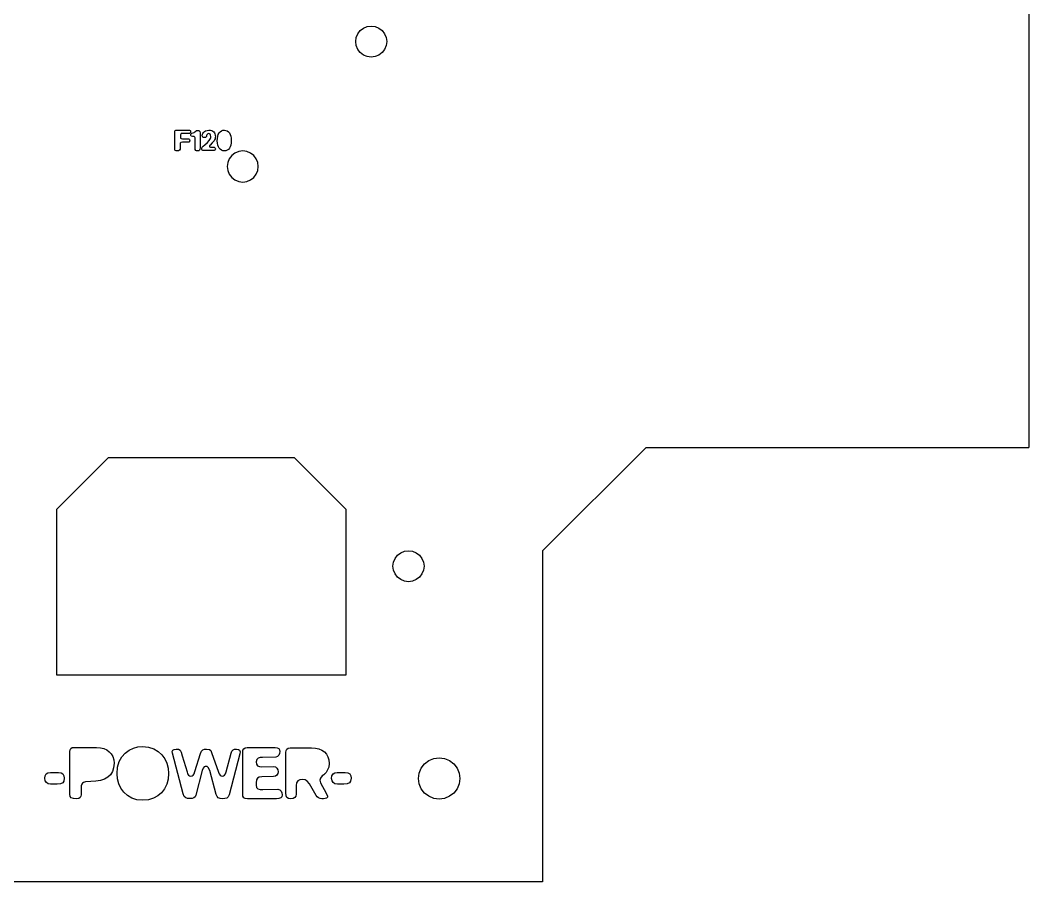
# Model space of a CAD drawing. Header units: metres. Extents: x 2364 to 2718, y 474 to 796.
# Drawn here: x 2620.5 to 2718.1, y 474.3 to 557.6 of the extents above; entities that cross this region are included whole.
import ezdxf

# ---------------------------------------------------------------- set-up
doc = ezdxf.new("R2010")
doc.units = ezdxf.units.M

msp = doc.modelspace()

# ---------------------------------------------------------------- linework, layer by layer
at = {"layer": 'COMPONENT1'}
for p, q in [((2635.483, 546.778, 0.011), (2635.494, 546.836, 0.011)), ((2635.483, 545.102, 0.011), (2635.483, 546.778, 0.011)), ((2635.494, 546.836, 0.011), (2635.526, 546.888, 0.011)), ((2635.526, 546.888, 0.011), (2635.573, 546.924, 0.011)), ((2635.573, 546.924, 0.011), (2635.63, 546.936, 0.011)), ((2635.63, 546.936, 0.011), (2636.85, 546.936, 0.011)), ((2636.026, 546.469, 0.011), (2636.02, 546.365, 0.011)), ((2636.02, 546.365, 0.011), (2636.021, 546.239, 0.011)), ((2636.021, 546.239, 0.011), (2636.042, 546.157, 0.011)), ((2636.051, 546.544, 0.011), (2636.026, 546.469, 0.011)), ((2636.111, 546.588, 0.011), (2636.051, 546.544, 0.011)), ((2636.222, 546.602, 0.011), (2636.111, 546.588, 0.011)), ((2636.85, 546.602, 0.011), (2636.222, 546.602, 0.011)), ((2636.85, 546.936, 0.011), (2636.907, 546.926, 0.011)), ((2636.916, 546.614, 0.011), (2636.85, 546.602, 0.011)), ((2636.907, 546.926, 0.011), (2636.957, 546.896, 0.011)), ((2636.964, 546.651, 0.011), (2636.916, 546.614, 0.011)), ((2636.957, 546.896, 0.011), (2636.991, 546.847, 0.011)), ((2636.993, 546.707, 0.011), (2636.964, 546.651, 0.011)), ((2636.991, 546.847, 0.011), (2637.002, 546.778, 0.011)), ((2637.002, 546.778, 0.011), (2636.993, 546.707, 0.011)), ((2637.038, 546.482, 0.011), (2637.045, 546.532, 0.011)), ((2637.048, 546.402, 0.011), (2637.038, 546.482, 0.011)), ((2637.045, 546.532, 0.011), (2637.066, 546.569, 0.011)), ((2637.08, 546.356, 0.011), (2637.048, 546.402, 0.011)), ((2637.066, 546.569, 0.011), (2637.139, 546.62, 0.011)), ((2637.18, 546.322, 0.011), (2637.08, 546.356, 0.011)), ((2637.139, 546.62, 0.011), (2637.243, 546.66, 0.011)), ((2637.297, 546.32, 0.011), (2637.18, 546.322, 0.011)), ((2637.243, 546.66, 0.011), (2637.36, 546.711, 0.011)), ((2637.35, 546.313, 0.011), (2637.297, 546.32, 0.011)), ((2637.39, 546.289, 0.011), (2637.35, 546.313, 0.011)), ((2637.36, 546.711, 0.011), (2637.426, 546.761, 0.011)), ((2637.43, 546.234, 0.011), (2637.39, 546.289, 0.011)), ((2637.426, 546.761, 0.011), (2637.501, 546.825, 0.011)), ((2637.445, 546.176, 0.011), (2637.43, 546.234, 0.011)), ((2637.501, 546.825, 0.011), (2637.595, 546.881, 0.011)), ((2637.595, 546.881, 0.011), (2637.718, 546.904, 0.011)), ((2637.718, 546.904, 0.011), (2637.79, 546.896, 0.011)), ((2637.79, 546.896, 0.011), (2637.843, 546.871, 0.011)), ((2637.843, 546.871, 0.011), (2637.879, 546.832, 0.011)), ((2637.879, 546.832, 0.011), (2637.903, 546.784, 0.011)), ((2637.903, 546.784, 0.011), (2637.922, 546.666, 0.011)), ((2637.922, 546.666, 0.011), (2637.924, 546.535, 0.011)), ((2637.924, 546.535, 0.011), (2637.924, 545.222, 0.011)), ((2638.135, 546.383, 0.011), (2638.164, 546.526, 0.011)), ((2638.15, 546.312, 0.011), (2638.135, 546.383, 0.011)), ((2638.195, 546.258, 0.011), (2638.15, 546.312, 0.011)), ((2638.164, 546.526, 0.011), (2638.204, 546.616, 0.011)), ((2638.27, 546.224, 0.011), (2638.195, 546.258, 0.011)), ((2638.204, 546.616, 0.011), (2638.267, 546.705, 0.011)), ((2638.267, 546.705, 0.011), (2638.352, 546.787, 0.011)), ((2638.375, 546.213, 0.011), (2638.27, 546.224, 0.011)), ((2638.352, 546.787, 0.011), (2638.463, 546.857, 0.011)), ((2638.459, 546.227, 0.011), (2638.375, 546.213, 0.011)), ((2638.513, 546.268, 0.011), (2638.459, 546.227, 0.011)), ((2638.463, 546.857, 0.011), (2638.602, 546.905, 0.011)), ((2638.545, 546.327, 0.011), (2638.513, 546.268, 0.011)), ((2638.563, 546.394, 0.011), (2638.545, 546.327, 0.011)), ((2638.589, 546.472, 0.011), (2638.563, 546.394, 0.011)), ((2638.633, 546.537, 0.011), (2638.589, 546.472, 0.011)), ((2638.602, 546.905, 0.011), (2638.774, 546.922, 0.011)), ((2638.692, 546.579, 0.011), (2638.633, 546.537, 0.011)), ((2638.762, 546.594, 0.011), (2638.692, 546.579, 0.011)), ((2638.833, 546.579, 0.011), (2638.762, 546.594, 0.011)), ((2638.774, 546.922, 0.011), (2638.92, 546.91, 0.011)), ((2638.897, 546.531, 0.011), (2638.833, 546.579, 0.011)), ((2638.944, 546.44, 0.011), (2638.897, 546.531, 0.011)), ((2638.92, 546.91, 0.011), (2639.048, 546.876, 0.011)), ((2638.925, 546.108, 0.011), (2638.952, 546.204, 0.011)), ((2638.962, 546.301, 0.011), (2638.944, 546.44, 0.011)), ((2638.952, 546.204, 0.011), (2638.962, 546.301, 0.011)), ((2639.048, 546.876, 0.011), (2639.157, 546.822, 0.011)), ((2639.157, 546.822, 0.011), (2639.246, 546.752, 0.011)), ((2639.246, 546.752, 0.011), (2639.315, 546.665, 0.011)), ((2639.315, 546.665, 0.011), (2639.366, 546.565, 0.011)), ((2639.366, 546.565, 0.011), (2639.397, 546.454, 0.011)), ((2639.398, 546.202, 0.011), (2639.373, 546.084, 0.011)), ((2639.397, 546.454, 0.011), (2639.407, 546.335, 0.011)), ((2639.407, 546.335, 0.011), (2639.398, 546.202, 0.011)), ((2639.601, 546.132, 0.011), (2639.634, 546.342, 0.011)), ((2639.634, 546.342, 0.011), (2639.689, 546.519, 0.011)), ((2639.689, 546.519, 0.011), (2639.767, 546.665, 0.011)), ((2639.767, 546.665, 0.011), (2639.865, 546.779, 0.011)), ((2639.865, 546.779, 0.011), (2639.982, 546.86, 0.011)), ((2639.982, 546.86, 0.011), (2640.118, 546.908, 0.011)), ((2640.118, 546.908, 0.011), (2640.273, 546.924, 0.011)), ((2640.273, 546.924, 0.011), (2640.42, 546.907, 0.011)), ((2640.42, 546.907, 0.011), (2640.553, 546.854, 0.011)), ((2640.553, 546.854, 0.011), (2640.668, 546.769, 0.011)), ((2640.668, 546.769, 0.011), (2640.764, 546.655, 0.011)), ((2640.764, 546.655, 0.011), (2640.84, 546.513, 0.011)), ((2640.84, 546.513, 0.011), (2640.897, 546.344, 0.011)), ((2640.897, 546.344, 0.011), (2640.932, 546.152, 0.011)), ((2636.014, 545.246, 0.011), (2635.997, 545.084, 0.011)), ((2636.008, 545.668, 0.011), (2636.005, 545.51, 0.011)), ((2636.005, 545.51, 0.011), (2636.014, 545.246, 0.011)), ((2636.028, 545.715, 0.011), (2636.008, 545.668, 0.011)), ((2636.065, 545.744, 0.011), (2636.028, 545.715, 0.011)), ((2636.042, 546.157, 0.011), (2636.102, 546.112, 0.011)), ((2636.222, 545.765, 0.011), (2636.065, 545.744, 0.011)), ((2636.102, 546.112, 0.011), (2636.222, 546.098, 0.011)), ((2636.222, 546.098, 0.011), (2636.774, 546.098, 0.011)), ((2636.774, 545.765, 0.011), (2636.222, 545.765, 0.011)), ((2636.774, 546.098, 0.011), (2636.831, 546.089, 0.011)), ((2636.84, 545.777, 0.011), (2636.774, 545.765, 0.011)), ((2636.831, 546.089, 0.011), (2636.881, 546.06, 0.011)), ((2636.888, 545.812, 0.011), (2636.84, 545.777, 0.011)), ((2636.881, 546.06, 0.011), (2636.915, 546.01, 0.011)), ((2636.916, 545.866, 0.011), (2636.888, 545.812, 0.011)), ((2636.915, 546.01, 0.011), (2636.926, 545.935, 0.011)), ((2636.926, 545.935, 0.011), (2636.916, 545.866, 0.011)), ((2637.448, 546.037, 0.011), (2637.445, 546.176, 0.011)), ((2637.448, 545.186, 0.011), (2637.448, 546.037, 0.011)), ((2637.924, 545.222, 0.011), (2637.916, 545.078, 0.011)), ((2638.107, 545.202, 0.011), (2638.142, 545.277, 0.011)), ((2638.142, 545.277, 0.011), (2638.227, 545.364, 0.011)), ((2638.227, 545.364, 0.011), (2638.387, 545.497, 0.011)), ((2638.387, 545.497, 0.011), (2638.637, 545.718, 0.011)), ((2638.637, 545.718, 0.011), (2638.816, 545.918, 0.011)), ((2638.816, 545.918, 0.011), (2638.88, 546.013, 0.011)), ((2638.839, 545.431, 0.011), (2638.827, 545.379, 0.011)), ((2638.827, 545.379, 0.011), (2638.85, 545.321, 0.011)), ((2638.886, 545.485, 0.011), (2638.839, 545.431, 0.011)), ((2638.85, 545.321, 0.011), (2638.919, 545.291, 0.011)), ((2638.88, 546.013, 0.011), (2638.925, 546.108, 0.011)), ((2639.11, 545.687, 0.011), (2638.886, 545.485, 0.011)), ((2638.919, 545.291, 0.011), (2639.033, 545.281, 0.011)), ((2639.033, 545.281, 0.011), (2639.196, 545.279, 0.011)), ((2639.274, 545.878, 0.011), (2639.11, 545.687, 0.011)), ((2639.196, 545.279, 0.011), (2639.297, 545.267, 0.011)), ((2639.331, 545.978, 0.011), (2639.274, 545.878, 0.011)), ((2639.297, 545.267, 0.011), (2639.361, 545.231, 0.011)), ((2639.373, 546.084, 0.011), (2639.331, 545.978, 0.011)), ((2639.361, 545.231, 0.011), (2639.395, 545.178, 0.011)), ((2639.589, 545.89, 0.011), (2639.601, 546.132, 0.011)), ((2639.602, 545.68, 0.011), (2639.589, 545.89, 0.011)), ((2639.639, 545.49, 0.011), (2639.602, 545.68, 0.011)), ((2639.699, 545.323, 0.011), (2639.639, 545.49, 0.011)), ((2639.777, 545.184, 0.011), (2639.699, 545.323, 0.011)), ((2640.848, 545.309, 0.011), (2640.774, 545.168, 0.011)), ((2640.902, 545.484, 0.011), (2640.848, 545.309, 0.011)), ((2640.933, 545.693, 0.011), (2640.902, 545.484, 0.011)), ((2640.932, 546.152, 0.011), (2640.944, 545.937, 0.011)), ((2640.944, 545.937, 0.011), (2640.933, 545.693, 0.011)), ((2635.496, 545.014, 0.011), (2635.483, 545.102, 0.011)), ((2635.533, 544.961, 0.011), (2635.496, 545.014, 0.011)), ((2635.603, 544.935, 0.011), (2635.533, 544.961, 0.011)), ((2635.712, 544.926, 0.011), (2635.603, 544.935, 0.011)), ((2635.848, 544.939, 0.011), (2635.712, 544.926, 0.011)), ((2635.942, 544.987, 0.011), (2635.848, 544.939, 0.011)), ((2635.997, 545.084, 0.011), (2635.942, 544.987, 0.011)), ((2637.462, 545.044, 0.011), (2637.448, 545.186, 0.011)), ((2637.504, 544.961, 0.011), (2637.462, 545.044, 0.011)), ((2637.579, 544.921, 0.011), (2637.504, 544.961, 0.011)), ((2637.689, 544.911, 0.011), (2637.579, 544.921, 0.011)), ((2637.812, 544.928, 0.011), (2637.689, 544.911, 0.011)), ((2637.884, 544.983, 0.011), (2637.812, 544.928, 0.011)), ((2637.916, 545.078, 0.011), (2637.884, 544.983, 0.011)), ((2638.1, 545.11, 0.011), (2638.107, 545.202, 0.011)), ((2638.11, 545.042, 0.011), (2638.1, 545.11, 0.011)), ((2638.141, 544.99, 0.011), (2638.11, 545.042, 0.011)), ((2638.191, 544.957, 0.011), (2638.141, 544.99, 0.011)), ((2638.258, 544.946, 0.011), (2638.191, 544.957, 0.011)), ((2639.231, 544.946, 0.011), (2638.258, 544.946, 0.011)), ((2639.302, 544.955, 0.011), (2639.231, 544.946, 0.011)), ((2639.358, 544.984, 0.011), (2639.302, 544.955, 0.011)), ((2639.395, 545.036, 0.011), (2639.358, 544.984, 0.011)), ((2639.395, 545.178, 0.011), (2639.407, 545.116, 0.011)), ((2639.407, 545.116, 0.011), (2639.395, 545.036, 0.011)), ((2639.874, 545.072, 0.011), (2639.777, 545.184, 0.011)), ((2639.99, 544.989, 0.011), (2639.874, 545.072, 0.011)), ((2640.121, 544.937, 0.011), (2639.99, 544.989, 0.011)), ((2640.264, 544.92, 0.011), (2640.121, 544.937, 0.011)), ((2640.423, 544.936, 0.011), (2640.264, 544.92, 0.011)), ((2640.561, 544.982, 0.011), (2640.423, 544.936, 0.011)), ((2640.678, 545.059, 0.011), (2640.561, 544.982, 0.011)), ((2640.774, 545.168, 0.011), (2640.678, 545.059, 0.011))]:
    msp.add_line(p, q, dxfattribs=at)
at = {"layer": 'GROUP1'}
for p, q in [((2653.722, 556.782, 0.011), (2654.084, 556.932, 0.011)), ((2654.084, 556.932, 0.011), (2654.472, 556.983, 0.011)), ((2654.472, 556.983, 0.011), (2654.861, 556.932, 0.011)), ((2654.861, 556.932, 0.011), (2655.222, 556.782, 0.011)), ((2653.023, 555.872, 0.011), (2653.173, 556.233, 0.011)), ((2653.173, 556.233, 0.011), (2653.412, 556.544, 0.011)), ((2653.412, 556.544, 0.011), (2653.722, 556.782, 0.011)), ((2655.222, 556.782, 0.011), (2655.533, 556.544, 0.011)), ((2655.533, 556.544, 0.011), (2655.771, 556.233, 0.011)), ((2655.771, 556.233, 0.011), (2655.921, 555.872, 0.011)), ((2652.972, 555.483, 0.011), (2653.023, 555.872, 0.011)), ((2653.023, 555.095, 0.011), (2652.972, 555.483, 0.011)), ((2653.173, 554.733, 0.011), (2653.023, 555.095, 0.011)), ((2655.921, 555.095, 0.011), (2655.771, 554.733, 0.011)), ((2655.921, 555.872, 0.011), (2655.972, 555.483, 0.011)), ((2655.972, 555.483, 0.011), (2655.921, 555.095, 0.011)), ((2653.412, 554.423, 0.011), (2653.173, 554.733, 0.011)), ((2653.722, 554.184, 0.011), (2653.412, 554.423, 0.011)), ((2654.084, 554.034, 0.011), (2653.722, 554.184, 0.011)), ((2654.472, 553.983, 0.011), (2654.084, 554.034, 0.011)), ((2654.861, 554.034, 0.011), (2654.472, 553.983, 0.011)), ((2655.222, 554.184, 0.011), (2654.861, 554.034, 0.011)), ((2655.533, 554.423, 0.011), (2655.222, 554.184, 0.011)), ((2655.771, 554.733, 0.011), (2655.533, 554.423, 0.011)), ((2640.991, 544.471, 0.011), (2640.753, 544.161, 0.011)), ((2641.302, 544.71, 0.011), (2640.991, 544.471, 0.011)), ((2641.664, 544.86, 0.011), (2641.302, 544.71, 0.011)), ((2642.052, 544.911, 0.011), (2641.664, 544.86, 0.011)), ((2642.44, 544.86, 0.011), (2642.052, 544.911, 0.011)), ((2642.802, 544.71, 0.011), (2642.44, 544.86, 0.011)), ((2643.112, 544.471, 0.011), (2642.802, 544.71, 0.011)), ((2643.351, 544.161, 0.011), (2643.112, 544.471, 0.011)), ((2640.603, 543.799, 0.011), (2640.552, 543.411, 0.011)), ((2640.552, 543.411, 0.011), (2640.603, 543.023, 0.011)), ((2640.753, 544.161, 0.011), (2640.603, 543.799, 0.011)), ((2643.501, 543.799, 0.011), (2643.351, 544.161, 0.011)), ((2643.552, 543.411, 0.011), (2643.501, 543.799, 0.011)), ((2643.501, 543.023, 0.011), (2643.552, 543.411, 0.011)), ((2640.603, 543.023, 0.011), (2640.753, 542.661, 0.011)), ((2640.753, 542.661, 0.011), (2640.991, 542.35, 0.011)), ((2640.991, 542.35, 0.011), (2641.302, 542.112, 0.011)), ((2642.802, 542.112, 0.011), (2643.112, 542.35, 0.011)), ((2643.112, 542.35, 0.011), (2643.351, 542.661, 0.011)), ((2643.351, 542.661, 0.011), (2643.501, 543.023, 0.011)), ((2641.302, 542.112, 0.011), (2641.664, 541.962, 0.011)), ((2641.664, 541.962, 0.011), (2642.052, 541.911, 0.011)), ((2642.052, 541.911, 0.011), (2642.44, 541.962, 0.011)), ((2642.44, 541.962, 0.011), (2642.802, 542.112, 0.011))]:
    msp.add_line(p, q, dxfattribs=at)
at = {"layer": 'Layer0'}
for p, q in [((2718.052, 755.261, 0.001), (2718.063, 516.261, 0.001)), ((2681.052, 516.261, 0.001), (2671.052, 506.261, 0.001)), ((2681.052, 516.261, 0.001), (2718.063, 516.261, 0.001)), ((2629.052, 515.261, 0.001), (2624.052, 510.261, 0.001)), ((2647.052, 515.261, 0.001), (2629.052, 515.261, 0.001)), ((2652.052, 510.261, 0.001), (2647.052, 515.261, 0.001)), ((2624.052, 510.261, 0.001), (2624.052, 494.261, 0.001)), ((2652.052, 494.261, 0.001), (2652.052, 510.261, 0.001)), ((2657.329, 506.072, 0.001), (2657.69, 506.222, 0.001)), ((2657.69, 506.222, 0.001), (2658.079, 506.273, 0.001)), ((2658.079, 506.273, 0.001), (2658.467, 506.222, 0.001)), ((2658.467, 506.222, 0.001), (2658.829, 506.072, 0.001)), ((2671.052, 506.261, 0.001), (2671.052, 474.261, 0.001)), ((2656.63, 505.161, 0.001), (2656.78, 505.523, 0.001)), ((2656.78, 505.523, 0.001), (2657.018, 505.834, 0.001)), ((2657.018, 505.834, 0.001), (2657.329, 506.072, 0.001)), ((2658.829, 506.072, 0.001), (2659.139, 505.834, 0.001)), ((2659.139, 505.834, 0.001), (2659.378, 505.523, 0.001)), ((2659.378, 505.523, 0.001), (2659.527, 505.161, 0.001)), ((2656.579, 504.773, 0.001), (2656.63, 505.161, 0.001)), ((2656.63, 504.385, 0.001), (2656.579, 504.773, 0.001)), ((2656.78, 504.023, 0.001), (2656.63, 504.385, 0.001)), ((2659.527, 504.385, 0.001), (2659.378, 504.023, 0.001)), ((2659.527, 505.161, 0.001), (2659.579, 504.773, 0.001)), ((2659.579, 504.773, 0.001), (2659.527, 504.385, 0.001)), ((2657.018, 503.713, 0.001), (2656.78, 504.023, 0.001)), ((2657.329, 503.474, 0.001), (2657.018, 503.713, 0.001)), ((2657.69, 503.324, 0.001), (2657.329, 503.474, 0.001)), ((2658.079, 503.273, 0.001), (2657.69, 503.324, 0.001)), ((2658.467, 503.324, 0.001), (2658.079, 503.273, 0.001)), ((2658.829, 503.474, 0.001), (2658.467, 503.324, 0.001)), ((2659.139, 503.713, 0.001), (2658.829, 503.474, 0.001)), ((2659.378, 504.023, 0.001), (2659.139, 503.713, 0.001)), ((2624.052, 494.261, 0.001), (2652.052, 494.261, 0.001)), ((2625.34, 482.727, 0.001), (2625.341, 486.861, 0.001)), ((2625.341, 486.861, 0.001), (2625.366, 487.034, 0.001)), ((2625.366, 487.034, 0.001), (2625.44, 487.158, 0.001)), ((2625.44, 487.158, 0.001), (2625.557, 487.232, 0.001)), ((2625.557, 487.232, 0.001), (2625.708, 487.257, 0.001)), ((2625.708, 487.257, 0.001), (2627.921, 487.256, 0.001)), ((2627.921, 487.256, 0.001), (2628.285, 487.229, 0.001)), ((2628.285, 487.229, 0.001), (2628.614, 487.146, 0.001)), ((2628.614, 487.146, 0.001), (2628.903, 487.014, 0.001)), ((2628.903, 487.014, 0.001), (2629.145, 486.838, 0.001)), ((2629.145, 486.838, 0.001), (2629.341, 486.62, 0.001)), ((2630.371, 486.333, 0.001), (2630.69, 486.699, 0.001)), ((2630.69, 486.699, 0.001), (2631.064, 486.98, 0.001)), ((2631.064, 486.98, 0.001), (2631.482, 487.179, 0.001)), ((2631.482, 487.179, 0.001), (2631.922, 487.297, 0.001)), ((2631.922, 487.297, 0.001), (2632.361, 487.336, 0.001)), ((2632.361, 487.336, 0.001), (2632.94, 487.282, 0.001)), ((2632.94, 487.282, 0.001), (2633.446, 487.12, 0.001)), ((2633.446, 487.12, 0.001), (2633.878, 486.868, 0.001)), ((2633.878, 486.868, 0.001), (2634.234, 486.544, 0.001)), ((2635.243, 486.871, 0.001), (2635.3, 486.997, 0.001)), ((2635.263, 486.682, 0.001), (2635.243, 486.871, 0.001)), ((2635.3, 486.997, 0.001), (2635.426, 487.068, 0.001)), ((2635.426, 487.068, 0.001), (2635.615, 487.092, 0.001)), ((2635.615, 487.092, 0.001), (2635.846, 487.07, 0.001)), ((2635.846, 487.07, 0.001), (2636, 486.979, 0.001)), ((2636, 486.979, 0.001), (2636.102, 486.781, 0.001)), ((2636.102, 486.781, 0.001), (2636.187, 486.447, 0.001)), ((2637.975, 486.667, 0.001), (2638.067, 486.905, 0.001)), ((2638.067, 486.905, 0.001), (2638.188, 487.033, 0.001)), ((2638.188, 487.033, 0.001), (2638.342, 487.084, 0.001)), ((2638.342, 487.084, 0.001), (2638.532, 487.092, 0.001)), ((2638.532, 487.092, 0.001), (2638.844, 487.037, 0.001)), ((2638.844, 487.037, 0.001), (2638.962, 486.942, 0.001)), ((2638.962, 486.942, 0.001), (2639.045, 486.769, 0.001)), ((2639.045, 486.769, 0.001), (2639.719, 484.849, 0.001)), ((2640.438, 484.878, 0.001), (2640.937, 486.71, 0.001)), ((2640.937, 486.71, 0.001), (2641.011, 486.904, 0.001)), ((2641.011, 486.904, 0.001), (2641.116, 487.018, 0.001)), ((2641.116, 487.018, 0.001), (2641.26, 487.073, 0.001)), ((2641.26, 487.073, 0.001), (2641.45, 487.091, 0.001)), ((2641.45, 487.091, 0.001), (2641.636, 487.065, 0.001)), ((2641.636, 487.065, 0.001), (2641.754, 486.985, 0.001)), ((2641.754, 486.985, 0.001), (2641.801, 486.841, 0.001)), ((2641.801, 486.841, 0.001), (2641.772, 486.622, 0.001)), ((2642.048, 486.769, 0.001), (2642.075, 486.977, 0.001)), ((2642.048, 482.79, 0.001), (2642.048, 486.769, 0.001)), ((2642.075, 486.977, 0.001), (2642.155, 487.126, 0.001)), ((2642.155, 487.126, 0.001), (2642.288, 487.215, 0.001)), ((2642.288, 487.215, 0.001), (2642.474, 487.245, 0.001)), ((2642.474, 487.245, 0.001), (2645.202, 487.245, 0.001)), ((2645.202, 487.245, 0.001), (2645.394, 487.22, 0.001)), ((2645.394, 487.22, 0.001), (2645.532, 487.146, 0.001)), ((2645.532, 487.146, 0.001), (2645.614, 487.022, 0.001)), ((2645.614, 487.022, 0.001), (2645.642, 486.849, 0.001)), ((2645.642, 486.849, 0.001), (2645.62, 486.662, 0.001)), ((2646.21, 482.855, 0.001), (2646.211, 486.769, 0.001)), ((2646.211, 486.769, 0.001), (2646.237, 486.962, 0.001)), ((2646.237, 486.962, 0.001), (2646.314, 487.099, 0.001)), ((2646.314, 487.099, 0.001), (2646.442, 487.182, 0.001)), ((2646.442, 487.182, 0.001), (2646.622, 487.209, 0.001)), ((2646.622, 487.209, 0.001), (2648.69, 487.209, 0.001)), ((2648.69, 487.209, 0.001), (2649.077, 487.184, 0.001)), ((2649.077, 487.184, 0.001), (2649.417, 487.112, 0.001)), ((2649.417, 487.112, 0.001), (2649.711, 486.99, 0.001)), ((2649.711, 486.99, 0.001), (2649.958, 486.82, 0.001)), ((2649.958, 486.82, 0.001), (2650.153, 486.604, 0.001)), ((2629.341, 486.62, 0.001), (2629.486, 486.362, 0.001)), ((2629.486, 486.362, 0.001), (2629.577, 486.069, 0.001)), ((2629.607, 485.746, 0.001), (2629.568, 485.288, 0.001)), ((2629.577, 486.069, 0.001), (2629.607, 485.746, 0.001)), ((2629.953, 485.342, 0.001), (2630.118, 485.881, 0.001)), ((2630.118, 485.881, 0.001), (2630.371, 486.333, 0.001)), ((2634.234, 486.544, 0.001), (2634.514, 486.157, 0.001)), ((2634.514, 486.157, 0.001), (2634.718, 485.716, 0.001)), ((2634.718, 485.716, 0.001), (2634.841, 485.237, 0.001)), ((2636.289, 482.769, 0.001), (2635.263, 486.682, 0.001)), ((2636.187, 486.447, 0.001), (2636.67, 484.878, 0.001)), ((2637.418, 484.937, 0.001), (2637.975, 486.667, 0.001)), ((2641.772, 486.622, 0.001), (2640.731, 482.665, 0.001)), ((2643.413, 486.091, 0.001), (2643.362, 485.867, 0.001)), ((2643.362, 485.867, 0.001), (2643.395, 485.633, 0.001)), ((2643.545, 486.219, 0.001), (2643.413, 486.091, 0.001)), ((2643.736, 486.277, 0.001), (2643.545, 486.219, 0.001)), ((2643.97, 486.292, 0.001), (2643.736, 486.277, 0.001)), ((2645.238, 486.321, 0.001), (2643.97, 486.292, 0.001)), ((2645.425, 486.369, 0.001), (2645.238, 486.321, 0.001)), ((2645.55, 486.493, 0.001), (2645.425, 486.369, 0.001)), ((2645.62, 486.662, 0.001), (2645.55, 486.493, 0.001)), ((2650.153, 486.604, 0.001), (2650.293, 486.345, 0.001)), ((2650.293, 486.345, 0.001), (2650.377, 486.044, 0.001)), ((2650.377, 486.044, 0.001), (2650.405, 485.699, 0.001)), ((2659.637, 485.675, 0.001), (2660.052, 485.993, 0.001)), ((2660.052, 485.993, 0.001), (2660.534, 486.192, 0.001)), ((2660.534, 486.192, 0.001), (2661.052, 486.261, 0.001)), ((2661.052, 486.261, 0.001), (2661.569, 486.192, 0.001)), ((2661.569, 486.192, 0.001), (2662.052, 485.993, 0.001)), ((2662.052, 485.993, 0.001), (2662.466, 485.675, 0.001)), ((2623.053, 484.693, 0.001), (2623.218, 484.8, 0.001)), ((2623.218, 484.8, 0.001), (2623.449, 484.836, 0.001)), ((2623.449, 484.836, 0.001), (2624.24, 484.836, 0.001)), ((2624.24, 484.836, 0.001), (2624.497, 484.799, 0.001)), ((2624.497, 484.799, 0.001), (2624.669, 484.689, 0.001)), ((2629.453, 484.911, 0.001), (2629.265, 484.605, 0.001)), ((2629.568, 485.288, 0.001), (2629.453, 484.911, 0.001)), ((2629.898, 484.712, 0.001), (2629.953, 485.342, 0.001)), ((2634.882, 484.741, 0.001), (2634.837, 484.198, 0.001)), ((2634.841, 485.237, 0.001), (2634.882, 484.741, 0.001)), ((2636.67, 484.878, 0.001), (2636.726, 484.71, 0.001)), ((2637.348, 484.691, 0.001), (2637.418, 484.937, 0.001)), ((2638.136, 485.012, 0.001), (2637.505, 482.651, 0.001)), ((2638.224, 485.242, 0.001), (2638.136, 485.012, 0.001)), ((2638.33, 485.367, 0.001), (2638.224, 485.242, 0.001)), ((2638.429, 485.415, 0.001), (2638.33, 485.367, 0.001)), ((2638.503, 485.422, 0.001), (2638.429, 485.415, 0.001)), ((2638.619, 485.396, 0.001), (2638.503, 485.422, 0.001)), ((2638.719, 485.319, 0.001), (2638.619, 485.396, 0.001)), ((2638.869, 485.026, 0.001), (2638.719, 485.319, 0.001)), ((2639.485, 482.695, 0.001), (2638.869, 485.026, 0.001)), ((2639.719, 484.849, 0.001), (2639.777, 484.697, 0.001)), ((2640.38, 484.709, 0.001), (2640.438, 484.878, 0.001)), ((2643.395, 485.633, 0.001), (2643.494, 485.489, 0.001)), ((2643.494, 485.489, 0.001), (2643.664, 485.415, 0.001)), ((2643.664, 485.415, 0.001), (2643.911, 485.39, 0.001)), ((2643.911, 485.39, 0.001), (2645.018, 485.419, 0.001)), ((2645.018, 485.419, 0.001), (2645.213, 485.379, 0.001)), ((2645.213, 485.379, 0.001), (2645.359, 485.258, 0.001)), ((2645.359, 485.258, 0.001), (2645.45, 485.088, 0.001)), ((2645.45, 485.088, 0.001), (2645.48, 484.9, 0.001)), ((2645.48, 484.9, 0.001), (2645.45, 484.722, 0.001)), ((2650.108, 484.837, 0.001), (2650.009, 484.731, 0.001)), ((2650.229, 485.01, 0.001), (2650.108, 484.837, 0.001)), ((2650.361, 485.347, 0.001), (2650.229, 485.01, 0.001)), ((2650.405, 485.699, 0.001), (2650.361, 485.347, 0.001)), ((2650.78, 484.689, 0.001), (2650.945, 484.796, 0.001)), ((2650.945, 484.796, 0.001), (2651.176, 484.831, 0.001)), ((2651.176, 484.831, 0.001), (2651.967, 484.831, 0.001)), ((2651.967, 484.831, 0.001), (2652.225, 484.795, 0.001)), ((2652.225, 484.795, 0.001), (2652.396, 484.685, 0.001)), ((2659.052, 484.261, 0.001), (2659.12, 484.778, 0.001)), ((2659.12, 484.778, 0.001), (2659.32, 485.261, 0.001)), ((2659.32, 485.261, 0.001), (2659.637, 485.675, 0.001)), ((2662.466, 485.675, 0.001), (2662.784, 485.261, 0.001)), ((2662.784, 485.261, 0.001), (2662.984, 484.778, 0.001)), ((2662.984, 484.778, 0.001), (2663.052, 484.261, 0.001)), ((2622.921, 484.265, 0.001), (2622.954, 484.515, 0.001)), ((2622.956, 484.033, 0.001), (2622.921, 484.265, 0.001)), ((2622.954, 484.515, 0.001), (2623.053, 484.693, 0.001)), ((2623.06, 483.851, 0.001), (2622.956, 484.033, 0.001)), ((2623.234, 483.733, 0.001), (2623.06, 483.851, 0.001)), ((2624.646, 483.822, 0.001), (2624.437, 483.726, 0.001)), ((2624.759, 484, 0.001), (2624.646, 483.822, 0.001)), ((2624.669, 484.689, 0.001), (2624.765, 484.513, 0.001)), ((2624.797, 484.279, 0.001), (2624.759, 484, 0.001)), ((2624.765, 484.513, 0.001), (2624.797, 484.279, 0.001)), ((2626.554, 483.797, 0.001), (2626.48, 483.686, 0.001)), ((2626.669, 483.878, 0.001), (2626.554, 483.797, 0.001)), ((2626.832, 483.932, 0.001), (2626.669, 483.878, 0.001)), ((2627.364, 483.973, 0.001), (2626.832, 483.932, 0.001)), ((2627.859, 483.995, 0.001), (2627.364, 483.973, 0.001)), ((2628.302, 484.064, 0.001), (2627.859, 483.995, 0.001)), ((2628.688, 484.185, 0.001), (2628.302, 484.064, 0.001)), ((2629.009, 484.365, 0.001), (2628.688, 484.185, 0.001)), ((2629.265, 484.605, 0.001), (2629.009, 484.365, 0.001)), ((2629.938, 484.217, 0.001), (2629.898, 484.712, 0.001)), ((2630.059, 483.741, 0.001), (2629.938, 484.217, 0.001)), ((2634.837, 484.198, 0.001), (2634.703, 483.7, 0.001)), ((2636.726, 484.71, 0.001), (2636.806, 484.585, 0.001)), ((2636.806, 484.585, 0.001), (2636.902, 484.508, 0.001)), ((2636.902, 484.508, 0.001), (2637.007, 484.482, 0.001)), ((2637.007, 484.482, 0.001), (2637.165, 484.497, 0.001)), ((2637.165, 484.497, 0.001), (2637.271, 484.556, 0.001)), ((2637.271, 484.556, 0.001), (2637.348, 484.691, 0.001)), ((2639.777, 484.697, 0.001), (2639.862, 484.581, 0.001)), ((2639.862, 484.581, 0.001), (2639.968, 484.507, 0.001)), ((2639.968, 484.507, 0.001), (2640.086, 484.482, 0.001)), ((2640.086, 484.482, 0.001), (2640.193, 484.508, 0.001)), ((2640.193, 484.508, 0.001), (2640.295, 484.585, 0.001)), ((2640.295, 484.585, 0.001), (2640.38, 484.709, 0.001)), ((2643.38, 484.105, 0.001), (2643.347, 483.816, 0.001)), ((2643.347, 483.816, 0.001), (2643.347, 483.611, 0.001)), ((2643.479, 484.281, 0.001), (2643.38, 484.105, 0.001)), ((2643.653, 484.372, 0.001), (2643.479, 484.281, 0.001)), ((2643.911, 484.402, 0.001), (2643.653, 484.372, 0.001)), ((2645.018, 484.431, 0.001), (2643.911, 484.402, 0.001)), ((2645.213, 484.466, 0.001), (2645.018, 484.431, 0.001)), ((2645.359, 484.57, 0.001), (2645.213, 484.466, 0.001)), ((2645.45, 484.722, 0.001), (2645.359, 484.57, 0.001)), ((2647.261, 483.822, 0.001), (2647.223, 483.559, 0.001)), ((2647.374, 484.009, 0.001), (2647.261, 483.822, 0.001)), ((2647.561, 484.122, 0.001), (2647.374, 484.009, 0.001)), ((2647.824, 484.16, 0.001), (2647.561, 484.122, 0.001)), ((2648.074, 484.127, 0.001), (2647.824, 484.16, 0.001)), ((2648.283, 484.002, 0.001), (2648.074, 484.127, 0.001)), ((2648.495, 483.738, 0.001), (2648.283, 484.002, 0.001)), ((2649.569, 484.291, 0.001), (2649.51, 484.101, 0.001)), ((2649.51, 484.101, 0.001), (2649.569, 483.837, 0.001)), ((2649.745, 484.511, 0.001), (2649.569, 484.291, 0.001)), ((2649.569, 483.837, 0.001), (2650.126, 482.84, 0.001)), ((2649.884, 484.617, 0.001), (2649.745, 484.511, 0.001)), ((2649.943, 484.665, 0.001), (2649.884, 484.617, 0.001)), ((2649.965, 484.687, 0.001), (2649.943, 484.665, 0.001)), ((2650.009, 484.731, 0.001), (2649.965, 484.687, 0.001)), ((2650.649, 484.261, 0.001), (2650.682, 484.51, 0.001)), ((2650.683, 484.029, 0.001), (2650.649, 484.261, 0.001)), ((2650.682, 484.51, 0.001), (2650.78, 484.689, 0.001)), ((2650.788, 483.847, 0.001), (2650.683, 484.029, 0.001)), ((2650.962, 483.729, 0.001), (2650.788, 483.847, 0.001)), ((2652.374, 483.818, 0.001), (2652.164, 483.721, 0.001)), ((2652.486, 483.996, 0.001), (2652.374, 483.818, 0.001)), ((2652.396, 484.685, 0.001), (2652.492, 484.509, 0.001)), ((2652.524, 484.275, 0.001), (2652.486, 483.996, 0.001)), ((2652.492, 484.509, 0.001), (2652.524, 484.275, 0.001)), ((2659.12, 483.743, 0.001), (2659.052, 484.261, 0.001)), ((2663.052, 484.261, 0.001), (2662.984, 483.743, 0.001)), ((2623.478, 483.694, 0.001), (2623.234, 483.733, 0.001)), ((2624.108, 483.694, 0.001), (2623.478, 483.694, 0.001)), ((2624.437, 483.726, 0.001), (2624.108, 483.694, 0.001)), ((2626.444, 483.544, 0.001), (2626.425, 483.152, 0.001)), ((2626.425, 483.152, 0.001), (2626.425, 482.668, 0.001)), ((2626.48, 483.686, 0.001), (2626.444, 483.544, 0.001)), ((2630.26, 483.304, 0.001), (2630.059, 483.741, 0.001)), ((2630.539, 482.924, 0.001), (2630.26, 483.304, 0.001)), ((2630.894, 482.607, 0.001), (2630.539, 482.924, 0.001)), ((2634.197, 482.879, 0.001), (2633.837, 482.572, 0.001)), ((2634.486, 483.257, 0.001), (2634.197, 482.879, 0.001)), ((2634.703, 483.7, 0.001), (2634.486, 483.257, 0.001)), ((2642.075, 482.552, 0.001), (2642.048, 482.79, 0.001)), ((2643.347, 483.611, 0.001), (2643.395, 483.376, 0.001)), ((2643.395, 483.376, 0.001), (2643.527, 483.244, 0.001)), ((2643.527, 483.244, 0.001), (2643.732, 483.189, 0.001)), ((2643.732, 483.189, 0.001), (2643.999, 483.178, 0.001)), ((2643.999, 483.178, 0.001), (2645.443, 483.207, 0.001)), ((2645.443, 483.207, 0.001), (2645.633, 483.163, 0.001)), ((2645.633, 483.163, 0.001), (2645.762, 483.031, 0.001)), ((2645.762, 483.031, 0.001), (2645.836, 482.85, 0.001)), ((2645.836, 482.85, 0.001), (2645.861, 482.658, 0.001)), ((2646.237, 482.579, 0.001), (2646.21, 482.855, 0.001)), ((2647.223, 483.559, 0.001), (2647.223, 482.738, 0.001)), ((2648.763, 483.295, 0.001), (2648.495, 483.738, 0.001)), ((2649.158, 482.591, 0.001), (2648.763, 483.295, 0.001)), ((2650.126, 482.84, 0.001), (2650.258, 482.532, 0.001)), ((2651.205, 483.69, 0.001), (2650.962, 483.729, 0.001)), ((2651.835, 483.69, 0.001), (2651.205, 483.69, 0.001)), ((2652.164, 483.721, 0.001), (2651.835, 483.69, 0.001)), ((2659.32, 483.261, 0.001), (2659.12, 483.743, 0.001)), ((2659.637, 482.846, 0.001), (2659.32, 483.261, 0.001)), ((2660.052, 482.529, 0.001), (2659.637, 482.846, 0.001)), ((2662.466, 482.846, 0.001), (2662.052, 482.529, 0.001)), ((2662.784, 483.261, 0.001), (2662.466, 482.846, 0.001)), ((2662.984, 483.743, 0.001), (2662.784, 483.261, 0.001)), ((2625.374, 482.521, 0.001), (2625.34, 482.727, 0.001)), ((2625.476, 482.386, 0.001), (2625.374, 482.521, 0.001)), ((2625.671, 482.312, 0.001), (2625.476, 482.386, 0.001)), ((2625.985, 482.287, 0.001), (2625.671, 482.312, 0.001)), ((2626.194, 482.327, 0.001), (2625.985, 482.287, 0.001)), ((2626.33, 482.423, 0.001), (2626.194, 482.327, 0.001)), ((2626.403, 482.543, 0.001), (2626.33, 482.423, 0.001)), ((2626.425, 482.668, 0.001), (2626.403, 482.543, 0.001)), ((2631.32, 482.359, 0.001), (2630.894, 482.607, 0.001)), ((2631.818, 482.2, 0.001), (2631.32, 482.359, 0.001)), ((2632.39, 482.146, 0.001), (2631.818, 482.2, 0.001)), ((2632.923, 482.195, 0.001), (2632.39, 482.146, 0.001)), ((2633.409, 482.34, 0.001), (2632.923, 482.195, 0.001)), ((2633.837, 482.572, 0.001), (2633.409, 482.34, 0.001)), ((2636.395, 482.505, 0.001), (2636.289, 482.769, 0.001)), ((2636.538, 482.366, 0.001), (2636.395, 482.505, 0.001)), ((2636.714, 482.311, 0.001), (2636.538, 482.366, 0.001)), ((2636.919, 482.3, 0.001), (2636.714, 482.311, 0.001)), ((2637.161, 482.314, 0.001), (2636.919, 482.3, 0.001)), ((2637.329, 482.369, 0.001), (2637.161, 482.314, 0.001)), ((2637.436, 482.479, 0.001), (2637.329, 482.369, 0.001)), ((2637.505, 482.651, 0.001), (2637.436, 482.479, 0.001)), ((2639.567, 482.494, 0.001), (2639.485, 482.695, 0.001)), ((2639.682, 482.376, 0.001), (2639.567, 482.494, 0.001)), ((2639.856, 482.318, 0.001), (2639.682, 482.376, 0.001)), ((2640.115, 482.299, 0.001), (2639.856, 482.318, 0.001)), ((2640.335, 482.315, 0.001), (2640.115, 482.299, 0.001)), ((2640.511, 482.361, 0.001), (2640.335, 482.315, 0.001)), ((2640.643, 482.468, 0.001), (2640.511, 482.361, 0.001)), ((2640.731, 482.665, 0.001), (2640.643, 482.468, 0.001)), ((2642.158, 482.395, 0.001), (2642.075, 482.552, 0.001)), ((2642.299, 482.307, 0.001), (2642.158, 482.395, 0.001)), ((2642.503, 482.277, 0.001), (2642.299, 482.307, 0.001)), ((2645.304, 482.277, 0.001), (2642.503, 482.277, 0.001)), ((2645.548, 482.301, 0.001), (2645.304, 482.277, 0.001)), ((2645.722, 482.372, 0.001), (2645.548, 482.301, 0.001)), ((2645.826, 482.491, 0.001), (2645.722, 482.372, 0.001)), ((2645.861, 482.658, 0.001), (2645.826, 482.491, 0.001)), ((2646.317, 482.412, 0.001), (2646.237, 482.579, 0.001)), ((2646.468, 482.326, 0.001), (2646.317, 482.412, 0.001)), ((2646.709, 482.298, 0.001), (2646.468, 482.326, 0.001)), ((2646.934, 482.326, 0.001), (2646.709, 482.298, 0.001)), ((2647.095, 482.408, 0.001), (2646.934, 482.326, 0.001)), ((2647.191, 482.545, 0.001), (2647.095, 482.408, 0.001)), ((2647.223, 482.738, 0.001), (2647.191, 482.545, 0.001)), ((2649.253, 482.463, 0.001), (2649.158, 482.591, 0.001)), ((2649.374, 482.371, 0.001), (2649.253, 482.463, 0.001)), ((2649.524, 482.316, 0.001), (2649.374, 482.371, 0.001)), ((2649.701, 482.298, 0.001), (2649.524, 482.316, 0.001)), ((2649.862, 482.298, 0.001), (2649.701, 482.298, 0.001)), ((2650.035, 482.312, 0.001), (2649.862, 482.298, 0.001)), ((2650.159, 482.356, 0.001), (2650.035, 482.312, 0.001)), ((2650.233, 482.429, 0.001), (2650.159, 482.356, 0.001)), ((2650.258, 482.532, 0.001), (2650.233, 482.429, 0.001)), ((2660.534, 482.329, 0.001), (2660.052, 482.529, 0.001)), ((2661.052, 482.261, 0.001), (2660.534, 482.329, 0.001)), ((2661.569, 482.329, 0.001), (2661.052, 482.261, 0.001)), ((2662.052, 482.529, 0.001), (2661.569, 482.329, 0.001)), ((2671.052, 474.261, 0.001), (2411.052, 474.261, 0.001))]:
    msp.add_line(p, q, dxfattribs=at)

doc.saveas('drawing.dxf')
